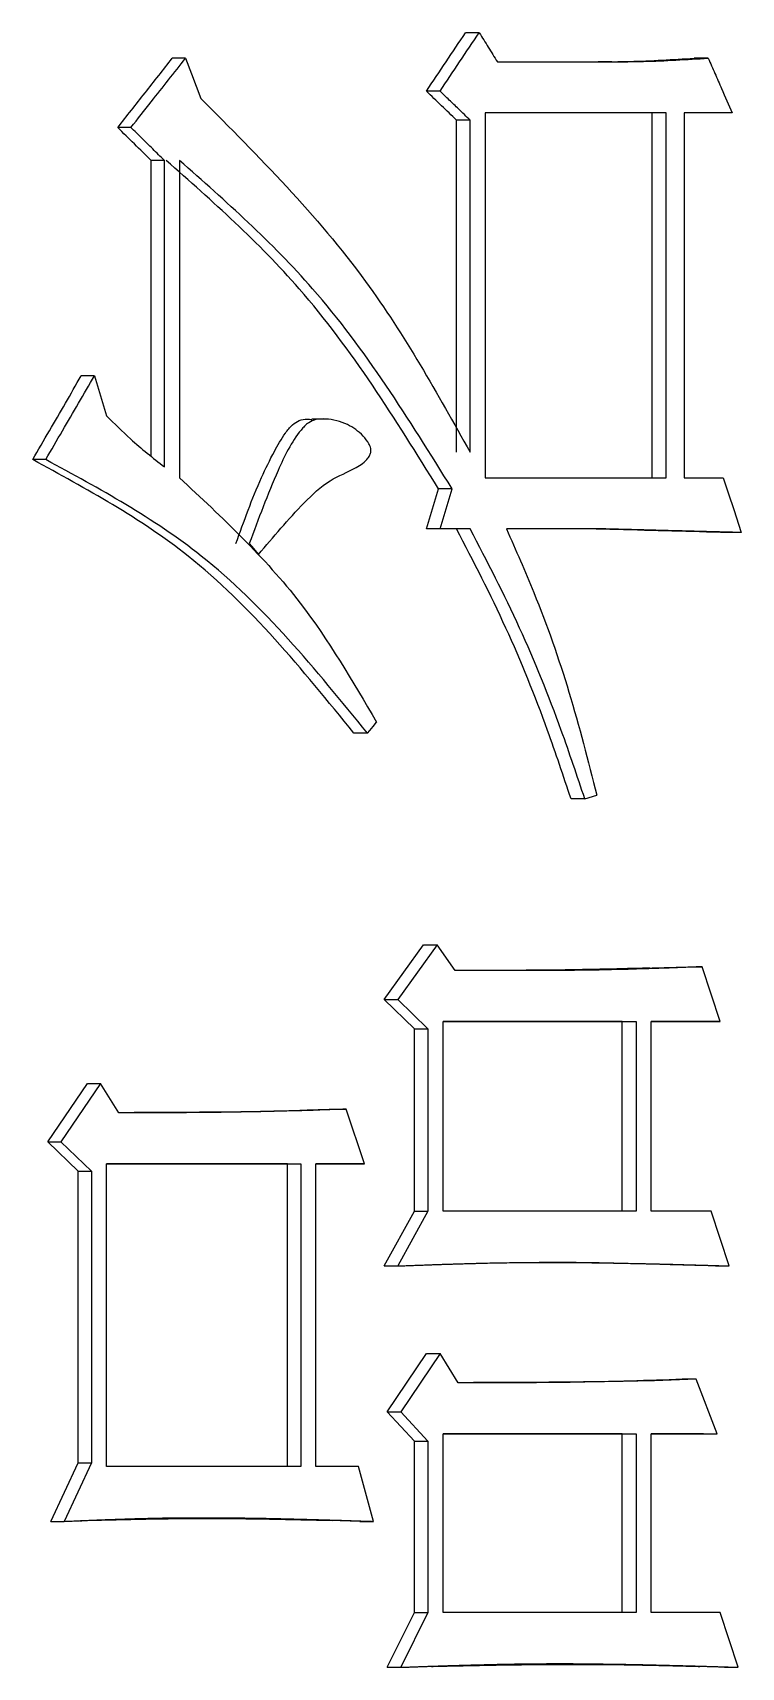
# Model space of a CAD drawing. Header units: millimetres. Extents: x 2371 to 4515, y 843 to 2359.
# Drawn here: x 3255.431 to 3257.532, y 1072.389 to 1077.235 of the extents above; entities that cross this region are included whole.
import ezdxf

# ---------------------------------------------------------------- set-up
doc = ezdxf.new("R2010")
doc.units = ezdxf.units.MM

msp = doc.modelspace()

# ---------------------------------------------------------------- linework, layer by layer
at = {"color": 7, "linetype": 'Continuous', "lineweight": 25}
for p, q in [((3256.7549, 1077.2349), (3256.7145, 1077.2348)), ((3255.8841, 1077.1591), (3255.8447, 1077.1591)), ((3257.434, 1077.1591), (3257.3926, 1077.1591)), ((3256.8087, 1077.1483), (3257.1484, 1077.1483)), ((3257.1484, 1077.1483), (3257.1074, 1077.1483)), ((3256.6385, 1077.0618), (3256.5982, 1077.0618)), ((3256.7281, 1076.9752), (3256.6877, 1076.9752)), ((3256.6877, 1075.9908), (3256.6877, 1076.9752)), ((3256.7281, 1075.9908), (3256.7281, 1076.9752)), ((3257.3091, 1076.9969), (3256.7729, 1076.9969)), ((3256.7729, 1076.9969), (3256.7729, 1075.9151)), ((3257.2679, 1076.9969), (3256.7729, 1076.9969)), ((3257.3091, 1076.9969), (3257.2679, 1076.9969)), ((3257.2679, 1075.9151), (3257.2679, 1076.9969)), ((3257.3091, 1075.9151), (3257.3091, 1076.9969)), ((3257.5053, 1076.9969), (3257.3626, 1076.9969)), ((3257.3626, 1076.9969), (3257.3626, 1075.9151)), ((3257.4638, 1076.9969), (3257.3626, 1076.9969)), ((3257.5053, 1076.9969), (3257.4638, 1076.9969)), ((3255.722, 1076.9536), (3255.6828, 1076.9536)), ((3255.8211, 1076.8562), (3255.7818, 1076.8562)), ((3255.7818, 1075.9789), (3255.7818, 1076.8562)), ((3255.8211, 1075.9476), (3255.8211, 1076.8562)), ((3255.8661, 1076.8562), (3255.8661, 1075.915)), ((3255.6138, 1076.218), (3255.5748, 1076.218)), ((3256.299, 1076.0895), (3256.2586, 1076.0895)), ((3255.4694, 1075.9692), (3255.4307, 1075.9691)), ((3256.7729, 1075.9151), (3257.3091, 1075.9151)), ((3257.3626, 1075.9151), (3257.4785, 1075.9151)), ((3256.5982, 1075.7637), (3256.634, 1075.8826)), ((3256.6743, 1075.8826), (3256.634, 1075.8826)), ((3256.6385, 1075.7637), (3256.5982, 1075.7637)), ((3256.6877, 1075.7637), (3256.5982, 1075.7637)), ((3256.7281, 1075.7637), (3256.6385, 1075.7637)), ((3256.7281, 1075.7637), (3256.6877, 1075.7637)), ((3257.1216, 1075.7637), (3256.8355, 1075.7637)), ((3257.0807, 1075.7637), (3256.8355, 1075.7637)), ((3257.1216, 1075.7637), (3257.0807, 1075.7637)), ((3257.532, 1075.7529), (3257.4905, 1075.7529)), ((3256.4233, 1075.1579), (3256.3833, 1075.1579)), ((3257.068, 1074.9632), (3257.0272, 1074.9632)), ((3257.068, 1074.9632), (3257.1038, 1074.974)), ((3256.4729, 1074.3683), (3256.5893, 1074.5305)), ((3256.6296, 1074.5305), (3256.513, 1074.3683)), ((3256.5893, 1074.5305), (3256.6296, 1074.5305)), ((3256.6833, 1074.4548), (3256.6296, 1074.5305)), ((3257.2318, 1074.4613), (3257.3748, 1074.4656)), ((3257.3748, 1074.4656), (3257.4162, 1074.4656)), ((3257.4696, 1074.3034), (3257.4162, 1074.4656)), ((3256.4729, 1074.3683), (3256.513, 1074.3683)), ((3256.5624, 1074.2817), (3256.4729, 1074.3683)), ((3256.513, 1074.3683), (3256.6027, 1074.2817)), ((3256.6475, 1073.7409), (3256.6475, 1074.3034)), ((3256.6475, 1074.3034), (3257.2199, 1074.3034)), ((3257.1788, 1074.3034), (3256.6475, 1074.3034)), ((3257.1788, 1074.3034), (3257.2199, 1074.3034)), ((3257.1788, 1073.7409), (3257.1788, 1074.3034)), ((3257.2199, 1074.3034), (3257.2199, 1073.7409)), ((3257.2645, 1074.3034), (3257.4696, 1074.3034)), ((3257.2645, 1073.7409), (3257.2645, 1074.3034)), ((3257.4282, 1074.3034), (3257.2645, 1074.3034)), ((3257.4696, 1074.3034), (3257.4282, 1074.3034)), ((3256.5624, 1074.2817), (3256.6027, 1074.2817)), ((3256.5624, 1073.7409), (3256.5624, 1074.2817)), ((3256.6027, 1074.2817), (3256.6027, 1073.7409)), ((3255.4758, 1073.9464), (3255.5929, 1074.1195)), ((3255.6319, 1074.1195), (3255.5146, 1073.9464)), ((3255.5929, 1074.1195), (3255.6319, 1074.1195)), ((3255.6859, 1074.0329), (3255.6319, 1074.1195)), ((3256.3206, 1074.0437), (3256.3605, 1074.0437)), ((3256.4144, 1073.8815), (3256.3605, 1074.0437)), ((3255.4758, 1073.9464), (3255.5146, 1073.9464)), ((3255.5658, 1073.8598), (3255.4758, 1073.9464)), ((3255.5146, 1073.9464), (3255.6048, 1073.8598)), ((3255.6499, 1072.9836), (3255.6499, 1073.8815)), ((3256.186, 1073.8815), (3256.2258, 1073.8815)), ((3256.1861, 1072.9836), (3256.186, 1073.8815)), ((3256.2258, 1073.8815), (3256.2258, 1072.9836)), ((3256.2707, 1073.8815), (3256.4144, 1073.8815)), ((3256.2707, 1072.9836), (3256.2707, 1073.8815)), ((3256.3743, 1073.8815), (3256.2707, 1073.8815)), ((3256.4144, 1073.8815), (3256.3743, 1073.8815)), ((3255.5658, 1073.8598), (3255.6048, 1073.8598)), ((3255.5658, 1072.9945), (3255.5658, 1073.8598)), ((3255.6048, 1073.8598), (3255.6048, 1072.9945)), ((3256.4729, 1073.5786), (3256.5624, 1073.7409)), ((3256.6027, 1073.7409), (3256.513, 1073.5786)), ((3256.5624, 1073.7409), (3256.6027, 1073.7409)), ((3257.2199, 1073.7409), (3256.6475, 1073.7409)), ((3257.4429, 1073.7409), (3257.2645, 1073.7409)), ((3257.4964, 1073.5786), (3257.4429, 1073.7409)), ((3256.4729, 1073.5786), (3256.513, 1073.5786)), ((3257.455, 1073.5786), (3257.4964, 1073.5786)), ((3256.4818, 1073.1459), (3256.5982, 1073.319)), ((3256.6385, 1073.319), (3256.522, 1073.1459)), ((3256.5982, 1073.319), (3256.6385, 1073.319)), ((3256.6923, 1073.2324), (3256.6385, 1073.319)), ((3257.3983, 1073.2433), (3257.357, 1073.2433)), ((3257.4607, 1073.081), (3257.3983, 1073.2433)), ((3256.4818, 1073.1459), (3256.522, 1073.1459)), ((3256.5624, 1073.0594), (3256.4818, 1073.1459)), ((3256.522, 1073.1459), (3256.6027, 1073.0594)), ((3256.5624, 1073.0594), (3256.6027, 1073.0594)), ((3256.5624, 1072.551), (3256.5624, 1073.0594)), ((3256.6027, 1073.0594), (3256.6027, 1072.551)), ((3256.6475, 1072.551), (3256.6475, 1073.081)), ((3256.6475, 1073.081), (3257.2199, 1073.081)), ((3257.1788, 1073.081), (3256.6475, 1073.081)), ((3257.1788, 1073.081), (3257.2199, 1073.081)), ((3257.1788, 1072.551), (3257.1788, 1073.081)), ((3257.2199, 1073.081), (3257.2199, 1072.551)), ((3257.2645, 1072.551), (3257.2645, 1073.081)), ((3257.2645, 1073.081), (3257.4607, 1073.081)), ((3257.4194, 1073.081), (3257.2645, 1073.081)), ((3257.4194, 1073.081), (3257.4607, 1073.081)), ((3255.4848, 1072.8214), (3255.5658, 1072.9945)), ((3255.6048, 1072.9945), (3255.5236, 1072.8214)), ((3255.5658, 1072.9945), (3255.6048, 1072.9945)), ((3256.3964, 1072.9836), (3256.2707, 1072.9836)), ((3256.4413, 1072.8214), (3256.3964, 1072.9836)), ((3255.4848, 1072.8214), (3255.5236, 1072.8214)), ((3256.4012, 1072.8214), (3256.3135, 1072.8239)), ((3256.4012, 1072.8214), (3256.4413, 1072.8214)), ((3256.4819, 1072.3887), (3256.5624, 1072.551)), ((3256.6027, 1072.551), (3256.522, 1072.3887)), ((3256.5624, 1072.551), (3256.6027, 1072.551)), ((3257.2199, 1072.551), (3256.6475, 1072.551)), ((3257.4697, 1072.551), (3257.2645, 1072.551)), ((3257.5231, 1072.3887), (3257.4697, 1072.551)), ((3256.4819, 1072.3887), (3256.522, 1072.3887)), ((3257.4817, 1072.3887), (3257.4088, 1072.3912)), ((3257.4817, 1072.3887), (3257.5231, 1072.3887))]:
    msp.add_line(p, q, dxfattribs=at)
at = {"color": 7, "linetype": 'Continuous', "lineweight": 25, "flags": 128}
for points in [[(3255.8841, 1077.1591), (3255.9016, 1077.1129), (3255.9153, 1077.0765), (3255.9291, 1077.0401)], [(3255.6138, 1076.218), (3255.6318, 1076.1585), (3255.6499, 1076.099)], [(3257.4785, 1075.9151), (3257.494, 1075.8681), (3257.5095, 1075.8211), (3257.532, 1075.7529)], [(3256.6385, 1075.7637), (3256.6564, 1075.8231), (3256.6743, 1075.8826)], [(3256.073, 1075.7205), (3256.0799, 1075.7121), (3256.09, 1075.7), (3256.1001, 1075.6879)], [(3256.4233, 1075.1579), (3256.4301, 1075.1661), (3256.4401, 1075.1782), (3256.4502, 1075.1903)]]:
    msp.add_lwpolyline(points, dxfattribs=at)
at = {"color": 7, "linetype": 'Continuous', "lineweight": 25}
for points, knots in [([(3256.5982, 1077.0618), (3256.6176, 1077.0906), (3256.6564, 1077.1483), (3256.6951, 1077.206), (3256.7145, 1077.2348)], [0, 0, 0, 0, 0.500001, 1, 1, 1, 1]), ([(3256.6385, 1077.0618), (3256.6579, 1077.0906), (3256.6967, 1077.1483), (3256.7355, 1077.206), (3256.7549, 1077.2349)], [0, 0, 0, 0, 0.4999994, 1, 1, 1, 1]), ([(3256.7549, 1077.2349), (3256.7639, 1077.2204), (3256.7818, 1077.1916), (3256.7997, 1077.1627), (3256.8087, 1077.1483)], [0, 0, 0, 0, 0.5, 1, 1, 1, 1]), ([(3255.6828, 1076.9536), (3255.7098, 1076.9878), (3255.7638, 1077.0564), (3255.8178, 1077.1249), (3255.8447, 1077.1591)], [0, 0, 0, 0, 0.5, 1, 1, 1, 1]), ([(3255.722, 1076.9536), (3255.7421, 1076.9791), (3255.7792, 1077.0262), (3255.8333, 1077.0947), (3255.8671, 1077.1376), (3255.8841, 1077.1591)], [0, 0, 0, 0, 0.373043, 0.686521, 1, 1, 1, 1]), ([(3257.1074, 1077.1483), (3257.1388, 1077.1486), (3257.202, 1077.1492), (3257.2971, 1077.1533), (3257.3608, 1077.1572), (3257.3926, 1077.1591)], [0, 0, 0, 0, 0.328876, 0.66438, 1, 1, 1, 1]), ([(3257.1484, 1077.1483), (3257.1797, 1077.1486), (3257.243, 1077.1492), (3257.3382, 1077.1533), (3257.402, 1077.1572), (3257.434, 1077.1591)], [0, 0, 0, 0, 0.328449, 0.664167, 1, 1, 1, 1]), ([(3257.434, 1077.1591), (3257.4406, 1077.1441), (3257.4538, 1077.1141), (3257.4775, 1077.06), (3257.4947, 1077.0209), (3257.5053, 1076.9969)], [0, 0, 0, 0, 0.277507, 0.555013, 1, 1, 1, 1]), ([(3256.6877, 1076.9752), (3256.6727, 1076.9897), (3256.6429, 1077.0185), (3256.6131, 1077.0473), (3256.5982, 1077.0618)], [0, 0, 0, 0, 0.500002, 1, 1, 1, 1]), ([(3256.7281, 1076.9752), (3256.7165, 1076.9864), (3256.6959, 1077.0064), (3256.666, 1077.0352), (3256.6477, 1077.0529), (3256.6385, 1077.0618)], [0, 0, 0, 0, 0.38646, 0.693229, 1, 1, 1, 1]), ([(3255.929, 1077.0401), (3256.1014, 1076.8673), (3256.4118, 1076.5562), (3256.6306, 1076.1648), (3256.7279, 1075.9908)], [0, 0, 0, 0, 0.555354, 1, 1, 1, 1]), ([(3255.7818, 1076.8562), (3255.7653, 1076.8725), (3255.7323, 1076.9049), (3255.6993, 1076.9374), (3255.6828, 1076.9536)], [0, 0, 0, 0, 0.500002, 1, 1, 1, 1]), ([(3255.8211, 1076.8562), (3255.8096, 1076.8675), (3255.7873, 1076.8894), (3255.7543, 1076.9218), (3255.7327, 1076.943), (3255.722, 1076.9536)], [0, 0, 0, 0, 0.347839, 0.673919, 1, 1, 1, 1]), ([(3256.634, 1075.8826), (3256.5056, 1076.0896), (3256.2784, 1076.456), (3255.9637, 1076.7349), (3255.8268, 1076.8562)], [0, 0, 0, 0, 0.565057, 1, 1, 1, 1]), ([(3256.6743, 1075.8826), (3256.5458, 1076.0896), (3256.3183, 1076.4561), (3256.0032, 1076.7349), (3255.8661, 1076.8562)], [0, 0, 0, 0, 0.564995, 1, 1, 1, 1]), ([(3255.4307, 1075.9692), (3255.4472, 1075.9977), (3255.4795, 1076.0534), (3255.5275, 1076.1363), (3255.5591, 1076.1908), (3255.5748, 1076.218)], [0, 0, 0, 0, 0.343588, 0.671794, 1, 1, 1, 1]), ([(3255.4695, 1075.9692), (3255.486, 1075.9977), (3255.5183, 1076.0534), (3255.5664, 1076.1363), (3255.598, 1076.1908), (3255.6138, 1076.218)], [0, 0, 0, 0, 0.343461, 0.671731, 1, 1, 1, 1]), ([(3255.6499, 1076.099), (3255.6731, 1076.0757), (3255.7118, 1076.0369), (3255.7701, 1075.9879), (3255.8041, 1075.961), (3255.8211, 1075.9476)], [0, 0, 0, 0, 0.429081, 0.714347, 1, 1, 1, 1]), ([(3256.0334, 1075.7204), (3256.0571, 1075.7864), (3256.0906, 1075.8797), (3256.1431, 1075.9873), (3256.1733, 1076.0399), (3256.1981, 1076.0717), (3256.2207, 1076.0859), (3256.2413, 1076.0907), (3256.2539, 1076.0887), (3256.2587, 1076.0879)], [0, 0, 0, 0, 0.456256, 0.645146, 0.784685, 0.856115, 0.910986, 0.965761, 1, 1, 1, 1]), ([(3256.1001, 1075.6879), (3256.1441, 1075.7399), (3256.21, 1075.8178), (3256.3064, 1075.91), (3256.3779, 1075.9367), (3256.4189, 1075.9637), (3256.4311, 1075.9825), (3256.434, 1075.9927), (3256.4332, 1076.0043), (3256.4262, 1076.021), (3256.4046, 1076.0475), (3256.3623, 1076.0783), (3256.312, 1076.0905), (3256.2722, 1076.0896), (3256.2461, 1076.0789), (3256.2023, 1076.0312), (3256.1432, 1075.9093), (3256.1, 1075.7931), (3256.073, 1075.7205)], [0, 0, 0, 0, 0.187598, 0.281274, 0.36356, 0.404899, 0.415318, 0.423915, 0.432542, 0.445489, 0.471595, 0.525453, 0.589419, 0.616919, 0.639175, 0.667927, 0.792344, 1, 1, 1, 1]), ([(3256.3833, 1075.1579), (3256.2294, 1075.3474), (3255.9575, 1075.6825), (3255.5902, 1075.8823), (3255.4307, 1075.9691)], [0, 0, 0, 0, 0.565596, 1, 1, 1, 1]), ([(3256.4233, 1075.1579), (3256.2693, 1075.3474), (3255.9969, 1075.6826), (3255.6292, 1075.8824), (3255.4695, 1075.9691)], [0, 0, 0, 0, 0.5655186, 1, 1, 1, 1]), ([(3255.8661, 1075.915), (3255.9923, 1075.7977), (3256.2196, 1075.5864), (3256.3792, 1075.3122), (3256.4502, 1075.1903)], [0, 0, 0, 0, 0.555264, 1, 1, 1, 1]), ([(3257.0272, 1074.9632), (3257.0044, 1075.0311), (3256.9468, 1075.2029), (3256.8382, 1075.4731), (3256.738, 1075.6666), (3256.6877, 1075.7637)], [0, 0, 0, 0, 0.245346, 0.6215, 1, 1, 1, 1]), ([(3257.068, 1074.9632), (3257.0453, 1075.0311), (3256.9875, 1075.2029), (3256.8789, 1075.4731), (3256.7785, 1075.6666), (3256.7281, 1075.7637)], [0, 0, 0, 0, 0.2452891, 0.6214693, 1, 1, 1, 1]), ([(3256.8355, 1075.7637), (3256.8633, 1075.701), (3256.9331, 1075.5434), (3257.0256, 1075.2803), (3257.0777, 1075.0763), (3257.1038, 1074.974)], [0, 0, 0, 0, 0.247522, 0.622512, 1, 1, 1, 1]), ([(3257.4905, 1075.7529), (3257.463, 1075.7536), (3257.381, 1075.7558), (3257.2445, 1075.7594), (3257.1353, 1075.7623), (3257.0807, 1075.7637)], [0, 0, 0, 0, 0.201645, 0.600822, 1, 1, 1, 1]), ([(3257.532, 1075.7529), (3257.5286, 1075.753), (3257.5234, 1075.7531), (3257.5165, 1075.7533), (3257.5097, 1075.7535), (3257.5028, 1075.7537), (3257.4959, 1075.7538), (3257.4907, 1075.754), (3257.4839, 1075.7542), (3257.477, 1075.7543), (3257.4701, 1075.7545), (3257.4649, 1075.7547), (3257.4581, 1075.7548), (3257.4512, 1075.755), (3257.4443, 1075.7552), (3257.4391, 1075.7553), (3257.4322, 1075.7555), (3257.4236, 1075.7557), (3257.4099, 1075.7561), (3257.3961, 1075.7565), (3257.3823, 1075.7568), (3257.372, 1075.7571), (3257.3582, 1075.7575), (3257.3445, 1075.7578), (3257.3307, 1075.7582), (3257.3204, 1075.7585), (3257.3066, 1075.7588), (3257.2928, 1075.7592), (3257.279, 1075.7596), (3257.2687, 1075.7598), (3257.2549, 1075.7602), (3257.2412, 1075.7606), (3257.2274, 1075.7609), (3257.217, 1075.7612), (3257.2067, 1075.7615), (3257.1981, 1075.7617), (3257.1895, 1075.7619), (3257.1826, 1075.7621), (3257.1757, 1075.7623), (3257.1705, 1075.7624), (3257.1636, 1075.7626), (3257.1567, 1075.7628), (3257.1498, 1075.763), (3257.1447, 1075.7631), (3257.1382, 1075.7633), (3257.1306, 1075.7635), (3257.1246, 1075.7636), (3257.1216, 1075.7637)], [0, 0, 0, 0, 0.025173, 0.03776, 0.050346, 0.075519, 0.088105, 0.100692, 0.113278, 0.138451, 0.151038, 0.163624, 0.176211, 0.201384, 0.21397, 0.226556, 0.239143, 0.264316, 0.289489, 0.339835, 0.365007, 0.39018, 0.415353, 0.465699, 0.490872, 0.516045, 0.541218, 0.591564, 0.616737, 0.64191, 0.667082, 0.717428, 0.742601, 0.767774, 0.792947, 0.81812, 0.830706, 0.855879, 0.868466, 0.881052, 0.893639, 0.918812, 0.931398, 0.943984, 0.956571, 0.978285, 1, 1, 1, 1]), ([(3257.4162, 1074.4656), (3257.408, 1074.4653), (3257.3917, 1074.4647), (3257.3673, 1074.4637), (3257.3429, 1074.4628), (3257.3185, 1074.4619), (3257.294, 1074.461), (3257.2696, 1074.4602), (3257.2207, 1074.4586), (3257.1637, 1074.457), (3257.1066, 1074.4559), (3257.078, 1074.4555), (3257.0576, 1074.4552), (3257.0372, 1074.455), (3257.0127, 1074.4548), (3256.9883, 1074.4546), (3256.9638, 1074.4544), (3256.9393, 1074.4543), (3256.9148, 1074.4543), (3256.8943, 1074.4542), (3256.8739, 1074.4542), (3256.8535, 1074.4542), (3256.8331, 1074.4543), (3256.8167, 1074.4543), (3256.8045, 1074.4543), (3256.7922, 1074.4544), (3256.7799, 1074.4544), (3256.7677, 1074.4544), (3256.7554, 1074.4545), (3256.7431, 1074.4545), (3256.7309, 1074.4546), (3256.7207, 1074.4546), (3256.7125, 1074.4547), (3256.7074, 1074.4547), (3256.7022, 1074.4547), (3256.6971, 1074.4547), (3256.6905, 1074.4548), (3256.6859, 1074.4548), (3256.6833, 1074.4548)], [0, 0, 0, 0, 0.033402, 0.066804, 0.100206, 0.133609, 0.167011, 0.200413, 0.233815, 0.367425, 0.43423, 0.467632, 0.484333, 0.517735, 0.551137, 0.584539, 0.617941, 0.651344, 0.684746, 0.718148, 0.734849, 0.768251, 0.801653, 0.818354, 0.835056, 0.851757, 0.868458, 0.885159, 0.90186, 0.918561, 0.935262, 0.951963, 0.960314, 0.968664, 0.972839, 0.98119, 0.989541, 1, 1, 1, 1]), ([(3257.2612, 1074.4616), (3257.2612, 1074.4616), (3257.2611, 1074.4616), (3257.26, 1074.4616), (3257.2573, 1074.4616), (3257.1836, 1074.4597), (3257.0336, 1074.4558), (3256.8741, 1074.4549), (3256.7892, 1074.4547), (3256.7457, 1074.4547), (3256.7293, 1074.4547), (3256.7187, 1074.4547), (3256.7156, 1074.4547), (3256.714, 1074.4547)], [0, 0, 0, 0, 0.002488, 0.005643, 0.013438, 0.023457, 0.468961, 0.690761, 0.852883, 0.894614, 0.930819, 0.964705, 1, 1, 1, 1]), ([(3256.3605, 1074.0437), (3256.3345, 1074.0426), (3256.3019, 1074.0413), (3256.2628, 1074.0399), (3256.2432, 1074.0393), (3256.2041, 1074.0382), (3256.1193, 1074.0365), (3256.0279, 1074.0348), (3255.9561, 1074.0342), (3255.9332, 1074.0341), (3255.9201, 1074.034), (3255.9103, 1074.0339), (3255.9005, 1074.0338), (3255.8907, 1074.0337), (3255.8809, 1074.0337), (3255.8711, 1074.0336), (3255.8613, 1074.0336), (3255.8515, 1074.0335), (3255.8417, 1074.0335), (3255.8319, 1074.0334), (3255.8188, 1074.0334), (3255.8057, 1074.0333), (3255.7927, 1074.0333), (3255.7829, 1074.0332), (3255.7747, 1074.0332), (3255.7681, 1074.0332), (3255.7632, 1074.0332), (3255.7583, 1074.0331), (3255.7534, 1074.0331), (3255.7469, 1074.0331), (3255.7403, 1074.0331), (3255.7338, 1074.0331), (3255.7289, 1074.033), (3255.724, 1074.033), (3255.7191, 1074.033), (3255.7142, 1074.033), (3255.7093, 1074.033), (3255.7044, 1074.033), (3255.6995, 1074.033), (3255.6933, 1074.0329), (3255.6888, 1074.0329), (3255.6859, 1074.0329)], [0, 0, 0, 0, 0.11615, 0.145188, 0.174226, 0.203263, 0.319414, 0.551716, 0.609791, 0.638828, 0.653347, 0.667866, 0.682385, 0.696903, 0.711422, 0.725941, 0.74046, 0.754979, 0.769497, 0.784016, 0.798535, 0.827572, 0.842091, 0.85661, 0.871129, 0.878388, 0.885648, 0.892907, 0.900166, 0.907426, 0.921944, 0.929204, 0.936463, 0.943723, 0.950982, 0.958241, 0.965501, 0.97276, 0.98002, 0.987279, 1, 1, 1, 1]), ([(3255.6859, 1074.0331), (3255.7252, 1074.0332), (3255.7907, 1074.0333), (3255.8627, 1074.0338), (3255.8986, 1074.0341), (3255.9117, 1074.0342), (3255.9247, 1074.0343), (3255.9378, 1074.0344), (3255.9607, 1074.0346), (3256.0292, 1074.0355), (3256.1526, 1074.0375), (3256.2626, 1074.0416), (3256.3206, 1074.0437)], [0, 0, 0, 0, 0.185547, 0.308981, 0.33984, 0.355269, 0.370698, 0.401556, 0.416986, 0.478702, 0.725572, 1, 1, 1, 1]), ([(3255.6499, 1073.8815), (3255.746, 1073.8815), (3255.9382, 1073.8815), (3256.13, 1073.8815), (3256.2258, 1073.8815)], [0, 0, 0, 0, 0.499996, 1, 1, 1, 1]), ([(3256.186, 1073.8815), (3256.0903, 1073.8815), (3255.9118, 1073.8815), (3255.7329, 1073.8815), (3255.6499, 1073.8815)], [0, 0, 0, 0, 0.536358, 1, 1, 1, 1]), ([(3256.513, 1073.5786), (3256.5178, 1073.5788), (3256.525, 1073.579), (3256.5347, 1073.5794), (3256.5419, 1073.5797), (3256.5491, 1073.5799), (3256.5563, 1073.5802), (3256.5635, 1073.5805), (3256.5707, 1073.5807), (3256.5779, 1073.581), (3256.5851, 1073.5813), (3256.5923, 1073.5815), (3256.5995, 1073.5818), (3256.6067, 1073.582), (3256.6139, 1073.5823), (3256.6235, 1073.5826), (3256.6331, 1073.583), (3256.6427, 1073.5833), (3256.6499, 1073.5835), (3256.6571, 1073.5838), (3256.6643, 1073.584), (3256.6715, 1073.5842), (3256.6787, 1073.5845), (3256.6859, 1073.5847), (3256.6931, 1073.5849), (3256.7003, 1073.5851), (3256.7075, 1073.5853), (3256.7147, 1073.5855), (3256.7243, 1073.5858), (3256.7339, 1073.5861), (3256.7435, 1073.5863), (3256.7507, 1073.5865), (3256.7651, 1073.5869), (3256.7963, 1073.5876), (3256.8347, 1073.5883), (3256.8683, 1073.5887), (3256.885, 1073.5888), (3256.8946, 1073.5889), (3256.9018, 1073.589), (3256.909, 1073.589), (3256.9162, 1073.589), (3256.9234, 1073.5891), (3256.9306, 1073.5891), (3256.9378, 1073.5891), (3256.9474, 1073.5891), (3256.957, 1073.5892), (3256.9666, 1073.5891), (3256.9737, 1073.5891), (3256.9809, 1073.5891), (3256.9881, 1073.5891), (3256.9953, 1073.5891), (3257.0025, 1073.589), (3257.0097, 1073.589), (3257.0169, 1073.589), (3257.0241, 1073.5889), (3257.0313, 1073.5889), (3257.0384, 1073.5888), (3257.0456, 1073.5888), (3257.0528, 1073.5887), (3257.06, 1073.5886), (3257.0696, 1073.5885), (3257.0792, 1073.5884), (3257.0887, 1073.5883), (3257.0959, 1073.5882), (3257.1031, 1073.5881), (3257.1103, 1073.588), (3257.1175, 1073.5879), (3257.1318, 1073.5877), (3257.163, 1073.5872), (3257.2013, 1073.5864), (3257.2347, 1073.5857), (3257.2515, 1073.5853), (3257.2611, 1073.5851), (3257.2682, 1073.5849), (3257.2754, 1073.5848), (3257.2826, 1073.5846), (3257.2898, 1073.5844), (3257.2993, 1073.5842), (3257.3089, 1073.5839), (3257.3184, 1073.5837), (3257.3256, 1073.5835), (3257.3328, 1073.5833), (3257.34, 1073.5831), (3257.3471, 1073.5829), (3257.3543, 1073.5827), (3257.3615, 1073.5825), (3257.3686, 1073.5823), (3257.3758, 1073.5821), (3257.383, 1073.5819), (3257.3902, 1073.5817), (3257.3997, 1073.5814), (3257.4093, 1073.5812), (3257.4188, 1073.5809), (3257.426, 1073.5807), (3257.4332, 1073.5805), (3257.4403, 1073.5803), (3257.4475, 1073.58), (3257.4547, 1073.5798), (3257.4618, 1073.5796), (3257.469, 1073.5794), (3257.4761, 1073.5792), (3257.4853, 1073.5789), (3257.492, 1073.5787), (3257.4964, 1073.5786)], [0, 0, 0, 0, 0.014617, 0.021926, 0.029235, 0.036543, 0.043852, 0.051161, 0.058469, 0.065778, 0.073086, 0.080395, 0.087704, 0.095012, 0.102321, 0.10963, 0.124247, 0.131556, 0.138864, 0.146173, 0.153482, 0.16079, 0.168099, 0.175407, 0.182716, 0.190025, 0.197333, 0.204642, 0.211951, 0.226568, 0.233877, 0.241185, 0.248494, 0.277729, 0.336198, 0.365433, 0.38005, 0.387359, 0.394667, 0.401976, 0.409284, 0.416593, 0.423902, 0.43121, 0.438519, 0.453136, 0.460445, 0.467754, 0.475062, 0.482371, 0.48968, 0.496988, 0.504297, 0.511606, 0.518914, 0.526223, 0.533531, 0.54084, 0.548149, 0.555457, 0.562766, 0.577383, 0.584692, 0.592001, 0.599309, 0.606618, 0.613927, 0.621235, 0.65047, 0.708939, 0.738174, 0.752791, 0.7601, 0.767408, 0.774717, 0.782026, 0.789334, 0.796643, 0.81126, 0.818569, 0.825877, 0.833186, 0.840495, 0.847803, 0.855112, 0.862421, 0.869729, 0.877038, 0.884347, 0.891655, 0.898964, 0.913581, 0.92089, 0.928198, 0.935507, 0.942816, 0.950124, 0.957433, 0.964742, 0.97205, 0.979359, 0.986668, 1, 1, 1, 1]), ([(3257.455, 1073.5786), (3257.4454, 1073.5789), (3257.4311, 1073.5793), (3257.412, 1073.5799), (3257.3976, 1073.5803), (3257.3833, 1073.5807), (3257.369, 1073.5811), (3257.3546, 1073.5815), (3257.3403, 1073.5819), (3257.326, 1073.5823), (3257.3116, 1073.5827), (3257.2973, 1073.5831), (3257.2829, 1073.5835), (3257.2686, 1073.5839), (3257.2542, 1073.5842), (3257.2351, 1073.5847), (3257.1825, 1073.586), (3257.1298, 1073.5871), (3257.082, 1073.5878), (3257.0676, 1073.588), (3257.0532, 1073.5882), (3257.0389, 1073.5884), (3257.0197, 1073.5886), (3257.0005, 1073.5888), (3256.9814, 1073.5889), (3256.967, 1073.589), (3256.9526, 1073.5891), (3256.9412, 1073.5891), (3256.9346, 1073.5891), (3256.9328, 1073.5891)], [0, 0, 0, 0, 0.054977, 0.082465, 0.109954, 0.137442, 0.16493, 0.192419, 0.219907, 0.247396, 0.274884, 0.302372, 0.329861, 0.357349, 0.384838, 0.412326, 0.467303, 0.687211, 0.714699, 0.742188, 0.769676, 0.797165, 0.824653, 0.87963, 0.907118, 0.934607, 0.962095, 0.989584, 1, 1, 1, 1]), ([(3256.6922, 1073.2326), (3256.745, 1073.2327), (3256.8641, 1073.2331), (3257.0859, 1073.2344), (3257.2544, 1073.2399), (3257.357, 1073.2433)], [0, 0, 0, 0, 0.237866, 0.536241, 1, 1, 1, 1]), ([(3257.3983, 1073.2433), (3257.3654, 1073.2418), (3257.3159, 1073.2395), (3257.2581, 1073.238), (3257.2292, 1073.2375), (3257.2003, 1073.2369), (3257.1136, 1073.2351), (3257.0268, 1073.234), (3256.9524, 1073.2335), (3256.94, 1073.2334), (3256.9276, 1073.2333), (3256.9151, 1073.2333), (3256.9048, 1073.2332), (3256.8945, 1073.2331), (3256.8841, 1073.2331), (3256.8717, 1073.233), (3256.8593, 1073.233), (3256.8489, 1073.2329), (3256.8386, 1073.2329), (3256.8282, 1073.2328), (3256.8158, 1073.2328), (3256.8055, 1073.2328), (3256.7951, 1073.2327), (3256.7848, 1073.2327), (3256.7744, 1073.2327), (3256.7661, 1073.2326), (3256.7599, 1073.2326), (3256.7537, 1073.2326), (3256.7485, 1073.2326), (3256.7434, 1073.2326), (3256.7382, 1073.2326), (3256.732, 1073.2325), (3256.7268, 1073.2325), (3256.7216, 1073.2325), (3256.7164, 1073.2325), (3256.7102, 1073.2325), (3256.705, 1073.2325), (3256.6991, 1073.2325), (3256.6952, 1073.2325), (3256.6923, 1073.2324)], [0, 0, 0, 0, 0.14049, 0.210735, 0.245858, 0.263419, 0.333664, 0.614647, 0.632209, 0.64977, 0.667331, 0.684892, 0.702453, 0.711234, 0.728795, 0.746356, 0.763917, 0.781479, 0.790259, 0.80782, 0.825382, 0.842943, 0.851723, 0.869285, 0.886846, 0.895626, 0.904407, 0.913188, 0.921968, 0.926358, 0.935139, 0.94392, 0.9527, 0.957091, 0.965871, 0.974652, 0.983432, 0.987823, 1, 1, 1, 1]), ([(3256.2258, 1072.9836), (3256.13, 1072.9836), (3255.9382, 1072.9836), (3255.746, 1072.9836), (3255.6499, 1072.9836)], [0, 0, 0, 0, 0.499996, 1, 1, 1, 1]), ([(3255.5236, 1072.8214), (3255.5301, 1072.8217), (3255.5431, 1072.8222), (3255.5594, 1072.8229), (3255.5756, 1072.8236), (3255.5886, 1072.8241), (3255.6049, 1072.8248), (3255.6179, 1072.8253), (3255.6341, 1072.826), (3255.6471, 1072.8265), (3255.6634, 1072.8271), (3255.6764, 1072.8275), (3255.6926, 1072.8281), (3255.7056, 1072.8285), (3255.7218, 1072.8291), (3255.7348, 1072.8294), (3255.7511, 1072.8299), (3255.764, 1072.8302), (3255.7803, 1072.8306), (3255.7933, 1072.8309), (3255.8063, 1072.8312), (3255.8192, 1072.8314), (3255.8322, 1072.8316), (3255.8485, 1072.8318), (3255.8614, 1072.8319), (3255.8777, 1072.8321), (3255.8907, 1072.8322), (3255.9069, 1072.8323), (3255.9199, 1072.8323), (3255.9361, 1072.8323), (3255.9491, 1072.8323), (3255.9653, 1072.8323), (3256.001, 1072.8321), (3256.0464, 1072.8316), (3256.0918, 1072.8309), (3256.1177, 1072.8305), (3256.1339, 1072.8301), (3256.1501, 1072.8298), (3256.163, 1072.8295), (3256.1792, 1072.8291), (3256.1922, 1072.8288), (3256.2084, 1072.8284), (3256.2213, 1072.8281), (3256.2375, 1072.8276), (3256.2505, 1072.8273), (3256.2667, 1072.8268), (3256.2796, 1072.8265), (3256.2958, 1072.826), (3256.3087, 1072.8256), (3256.3217, 1072.8252), (3256.3346, 1072.8248), (3256.3476, 1072.8244), (3256.3638, 1072.8239), (3256.3767, 1072.8235), (3256.3929, 1072.823), (3256.4058, 1072.8225), (3256.423, 1072.822), (3256.4338, 1072.8216), (3256.4413, 1072.8214)], [0, 0, 0, 0, 0.021203, 0.042406, 0.053008, 0.074211, 0.084813, 0.106016, 0.116618, 0.137821, 0.148423, 0.169626, 0.180228, 0.201431, 0.212032, 0.233236, 0.243837, 0.265041, 0.275642, 0.296845, 0.307447, 0.318049, 0.339252, 0.349854, 0.371057, 0.381659, 0.402862, 0.413463, 0.434667, 0.445268, 0.466472, 0.477073, 0.498276, 0.58309, 0.625497, 0.6467, 0.667903, 0.678505, 0.699708, 0.71031, 0.731513, 0.742115, 0.763318, 0.773919, 0.795123, 0.805724, 0.826928, 0.837529, 0.858732, 0.869334, 0.879936, 0.901139, 0.911741, 0.932944, 0.943545, 0.964749, 0.97535, 1, 1, 1, 1]), ([(3255.5691, 1072.8232), (3255.5693, 1072.8232), (3255.5697, 1072.8232), (3255.5759, 1072.8234), (3255.6955, 1072.8271), (3255.9637, 1072.8329), (3256.1957, 1072.8271), (3256.3185, 1072.824)], [0, 0, 0, 0, 0.005847, 0.012184, 0.043679, 0.493973, 1, 1, 1, 1]), ([(3256.522, 1072.3887), (3256.5258, 1072.3888), (3256.5333, 1072.3891), (3256.5445, 1072.3895), (3256.5557, 1072.3899), (3256.567, 1072.3903), (3256.5782, 1072.3907), (3256.5895, 1072.3911), (3256.6007, 1072.3915), (3256.6119, 1072.3919), (3256.6232, 1072.3923), (3256.6344, 1072.3926), (3256.6456, 1072.393), (3256.6569, 1072.3934), (3256.6662, 1072.3937), (3256.6756, 1072.394), (3256.685, 1072.3943), (3256.6962, 1072.3946), (3256.7112, 1072.3951), (3256.7262, 1072.3955), (3256.7449, 1072.396), (3256.7636, 1072.3965), (3256.786, 1072.3971), (3256.8085, 1072.3976), (3256.831, 1072.3981), (3256.8534, 1072.3985), (3256.8759, 1072.3988), (3256.8946, 1072.399), (3256.9133, 1072.3992), (3256.932, 1072.3994), (3256.9544, 1072.3995), (3256.9768, 1072.3996), (3256.9993, 1072.3996), (3257.0441, 1072.3995), (3257.1114, 1072.3989), (3257.1786, 1072.3978), (3257.2309, 1072.3968), (3257.2607, 1072.3961), (3257.2906, 1072.3953), (3257.313, 1072.3948), (3257.3316, 1072.3943), (3257.3465, 1072.3939), (3257.3558, 1072.3937), (3257.3652, 1072.3934), (3257.3745, 1072.3931), (3257.3857, 1072.3928), (3257.3969, 1072.3925), (3257.4062, 1072.3922), (3257.4155, 1072.3919), (3257.4248, 1072.3917), (3257.436, 1072.3913), (3257.4453, 1072.3911), (3257.4528, 1072.3908), (3257.4584, 1072.3907), (3257.4639, 1072.3905), (3257.4695, 1072.3903), (3257.4751, 1072.3902), (3257.4807, 1072.39), (3257.4863, 1072.3898), (3257.4919, 1072.3897), (3257.4965, 1072.3895), (3257.5012, 1072.3894), (3257.5059, 1072.3892), (3257.5115, 1072.3891), (3257.5173, 1072.3889), (3257.5212, 1072.3888), (3257.5231, 1072.3887)], [0, 0, 0, 0, 0.011199, 0.022398, 0.033596, 0.044795, 0.055994, 0.067193, 0.078392, 0.089591, 0.100789, 0.111988, 0.123187, 0.134386, 0.145585, 0.151184, 0.162383, 0.173582, 0.184781, 0.207178, 0.218377, 0.240775, 0.263172, 0.28557, 0.307968, 0.330365, 0.352763, 0.375161, 0.38636, 0.408757, 0.431155, 0.453553, 0.47595, 0.498348, 0.587939, 0.67753, 0.699928, 0.744723, 0.767121, 0.789519, 0.811916, 0.823115, 0.834314, 0.839913, 0.851112, 0.862311, 0.87351, 0.884709, 0.890308, 0.901507, 0.912706, 0.923905, 0.929504, 0.935103, 0.940703, 0.946302, 0.951902, 0.957501, 0.9631, 0.9687, 0.974299, 0.977099, 0.982698, 0.988298, 0.994149, 1, 1, 1, 1]), ([(3256.6136, 1072.3915), (3256.6136, 1072.3915), (3256.6135, 1072.3915), (3256.6146, 1072.3915), (3256.6211, 1072.3916), (3256.7523, 1072.3947), (3256.9753, 1072.3989), (3257.2041, 1072.3964), (3257.3096, 1072.394), (3257.3492, 1072.393), (3257.3705, 1072.3924), (3257.3925, 1072.3918), (3257.4024, 1072.3915), (3257.4094, 1072.3912)], [0, 0, 0, 0, 0.001108, 0.003185, 0.012795, 0.037738, 0.513809, 0.780002, 0.865995, 0.905439, 0.93475, 0.954139, 1, 1, 1, 1])]:
    msp.add_open_spline(points, degree=3, knots=knots, dxfattribs=at)

doc.saveas('drawing.dxf')
